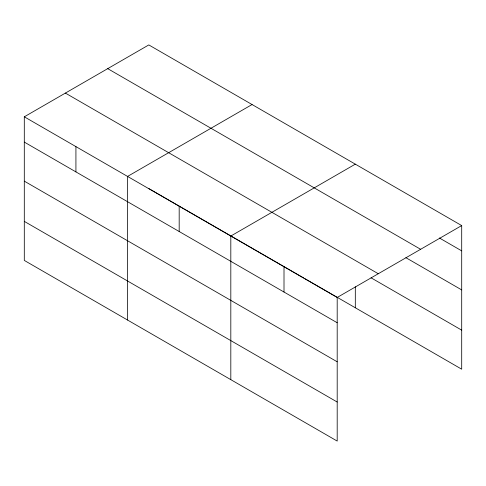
<?xml version="1.0" encoding="UTF-8"?>
<svg xmlns="http://www.w3.org/2000/svg" width="486" height="486" viewBox="0 0 486 486"><rect width="100%" height="100%" fill="white"/><g stroke="black" fill="none" stroke-linecap="round" stroke-linejoin="round"><path stroke-width="0.73" d="M337.193 361.797L337.193 297.456L24.3 116.81L24.3 260.423L337.193 441.075L337.193 361.797L24.3 181.144M304.339 278.344L461.7 369.19L461.7 225.577L148.807 44.925L24.3 116.81M252.058 104.539L127.557 176.424L127.557 320.037M355.315 164.153L230.814 236.038L230.814 379.651M337.193 297.456L461.7 225.577M439.374 237.97L461.7 250.861M107.716 68.648L420.615 249.294M405.883 257.683L461.7 289.911M65.385 93.087L378.284 273.733M371.073 277.822L461.7 330.146M148.807 188.544L303.689 277.962M24.3 142.094L337.193 322.747M24.3 221.379L337.193 402.025M355.315 286.746L355.315 307.772M284.006 266.747L284.006 292.037M179.182 206.228L179.182 231.518M75.925 146.614L75.925 171.904"/></g></svg>
